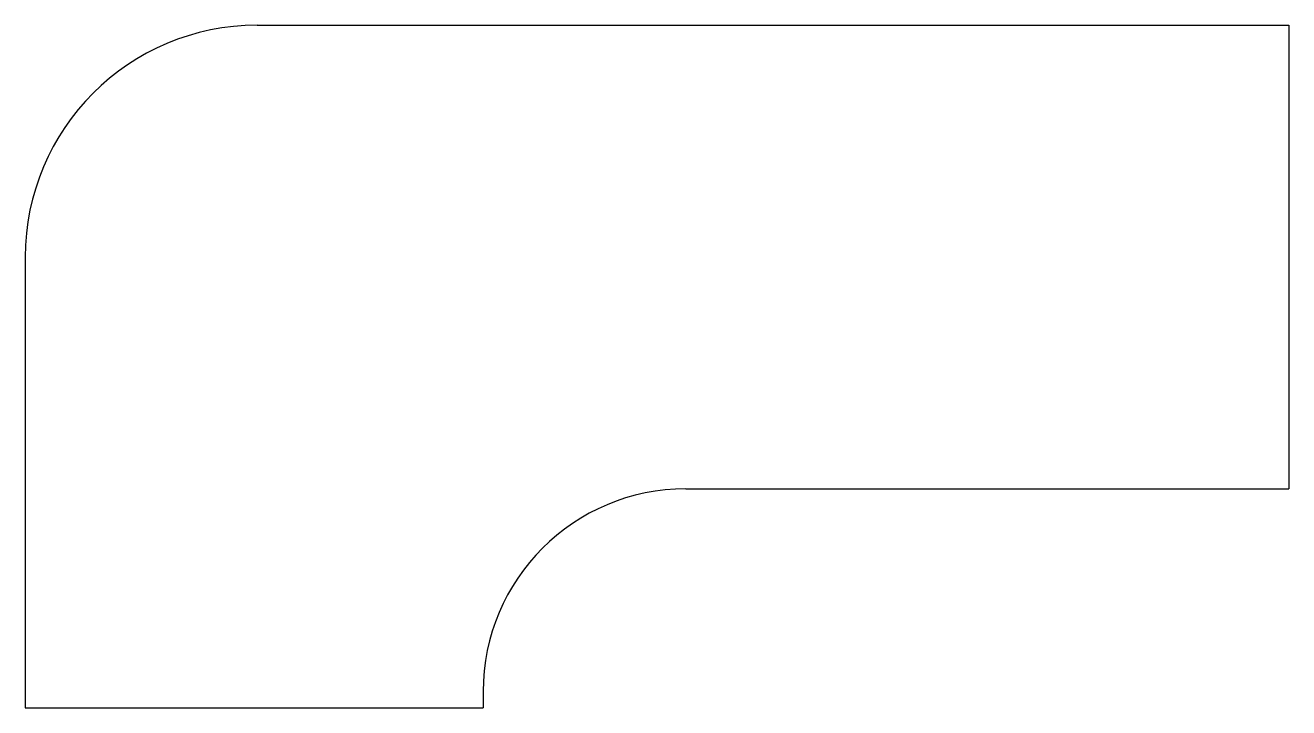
# Model space of a CAD drawing. Header units: millimetres. Extents: x -6.1 to 4.8, y 0.9 to 6.8.
import ezdxf

# ---------------------------------------------------------------- set-up
doc = ezdxf.new("R2010")
doc.units = ezdxf.units.MM
doc.layers.add('LAYER-001', color=7, linetype='Continuous')

msp = doc.modelspace()

# ---------------------------------------------------------------- linework, layer by layer
at = {"layer": 'LAYER-001', "color": 7, "linetype": 'Continuous'}
for p, q in [((-4.085, 6.755), (4.815, 6.755)), ((4.815, 6.755), (4.815, 2.755)), ((-6.085, 4.755), (-6.085, 0.865)), ((-0.385, 2.755), (4.815, 2.755)), ((-2.135, 1.005), (-2.135, 0.865)), ((-6.085, 0.865), (-2.135, 0.865))]:
    msp.add_line(p, q, dxfattribs=at)
for centre, radius in [((-4.085, 4.755), 2), ((-0.385, 1.005), 1.75)]:
    msp.add_arc(centre, radius, 90, 180, dxfattribs=at)

doc.saveas('drawing.dxf')
